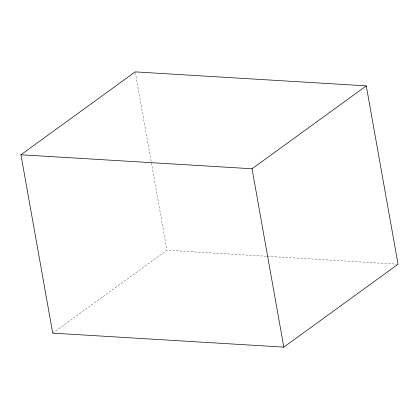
<?xml version="1.0" encoding="UTF-8"?>
<svg xmlns="http://www.w3.org/2000/svg" width="419" height="419" viewBox="0 0 419 419"><rect width="100%" height="100%" fill="white"/><g stroke="black" fill="none" stroke-linecap="round" stroke-linejoin="round"><path stroke-width="0.31" stroke-dasharray="2.1 1.57" d="M52.721 333.131L166.961 250.237L266.84 256.281M267.49 256.323L396.746 264.148M135.306 72.524L166.961 250.237"/><path stroke-width="0.63" d="M20.95 154.773L135.19 71.879L366.279 85.869L398.05 264.227L283.81 347.121L52.721 333.131L20.95 154.773L252.039 168.763L366.279 85.869M252.039 168.763L283.81 347.121"/></g></svg>
